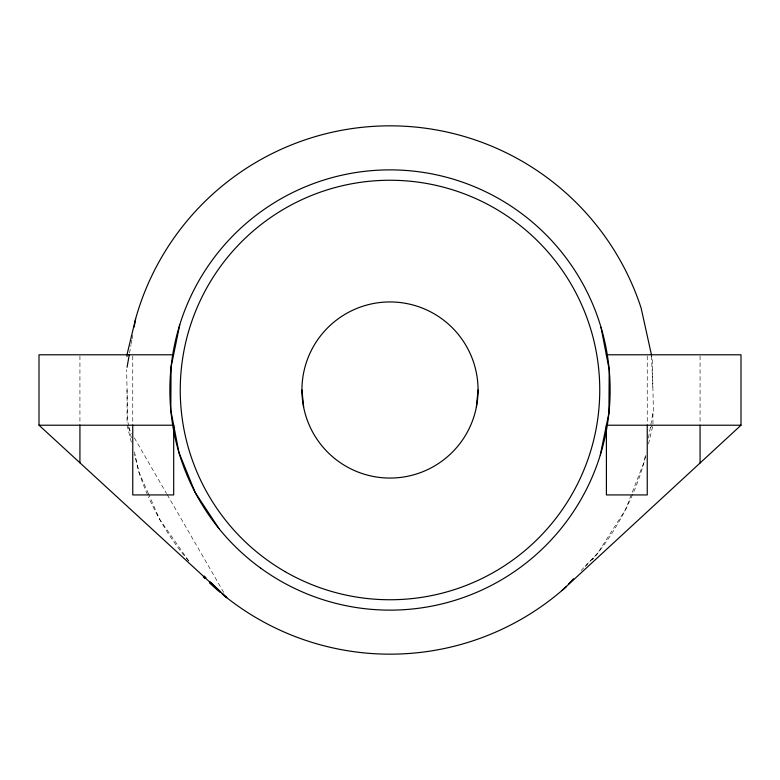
<?xml version="1.0" encoding="UTF-8"?>
<svg xmlns="http://www.w3.org/2000/svg" width="780" height="780" viewBox="0 0 780 780"><rect width="100%" height="100%" fill="white"/><g stroke="black" fill="none" stroke-linecap="round" stroke-linejoin="round"><path stroke-width="0.58" stroke-dasharray="3.9 2.92" d="M129.568 353.048L131.03 344.76M131.245 343.57L131.869 340.022M132.083 338.832L132.707 335.283M645.392 455.471L644.358 461.292A264.157 264.157 0 0 1 633.184 493.165M648.463 438.097L653.377 410.309L652.275 358.527L651.446 354.783M645.46 456.641L644.358 461.292L625.56 509.545L597.714 553.205L583.576 568.191M648.511 443.84L652.948 425.217L652.948 412.737M581.042 570.599L597.714 553.205M650.306 427.654L652.948 425.217M188.711 560.888L159.724 519.441L148.59 494.081M128.261 427.323L131.908 433.622M134.345 437.834L166.579 493.574M167.183 494.627L223.753 592.449M148.483 493.837L138.899 472.027L134.462 454.477M127.052 425.217L131.498 442.777M128.758 426.173L127.725 421.473L126.623 369.691M129.022 427.352L131.625 439.111M134.453 451.903L138.899 472.027A264.157 264.157 0 0 0 147.907 495.69M651.505 355.992L652.948 390M700.069 355.992L700.069 424.008M647.244 355.992L647.244 425.217M132.756 355.992L132.756 425.217M127.052 390L127.052 424.008M79.93 355.992L79.93 425.217M632.707 494.276A264.157 264.157 0 0 1 592.41 559.738M188.624 560.966A264.157 264.157 0 0 1 148.395 496.802M126.994 357.045L126.974 354.783L127.052 357.045"/><path stroke-width="1.17" d="M476.365 407.18A88.052 88.052 0 0 0 361.696 306.618A88.052 88.052 0 0 0 331.939 456.202A88.052 88.052 0 0 0 476.365 407.18L478.052 390M127.052 367.263L129.266 354.783M134.179 326.995L135.642 318.708A264.157 264.157 0 0 1 641.101 307.973L651.446 354.783M179.732 324.841L171.064 367.117L170.8 410.27L178.971 452.644L195.244 492.609L219.005 528.635M600.268 455.159L608.936 412.883L609.2 369.73L601.029 327.356M126.974 354.783L135.642 318.708M568.6 584.044L573.592 578.76M561.883 590.596L741 425.217L741 354.783L606.313 354.783M173.589 354.783L39 354.783L39 425.217L226.795 597.714L222.446 593.541M39 425.217L173.686 425.217L173.686 494.93L132.756 494.93L132.756 425.217M741 425.217L606.411 425.217L606.411 494.93L647.244 494.93L647.244 425.217M204.184 576.05L205.93 577.707M210.268 581.88L220.711 591.874M301.948 390L303.635 407.18M700.069 425.217L700.069 463.008M79.93 425.217L79.93 462.813M566.397 586.638A264.157 264.157 0 0 1 222.115 593.95M220.262 592.41A264.157 264.157 0 0 1 209.41 582.797M205.043 578.604A264.157 264.157 0 0 1 203.326 576.908M260.715 568.172A220.136 220.136 0 0 0 608.936 412.883A220.136 220.136 0 0 0 300.349 188.955A220.136 220.136 0 0 0 260.715 568.172M285.129 571.652A209.752 209.752 0 0 0 599.752 390A209.752 209.752 0 0 0 285.129 208.348A209.752 209.752 0 0 0 285.129 571.652"/></g></svg>
